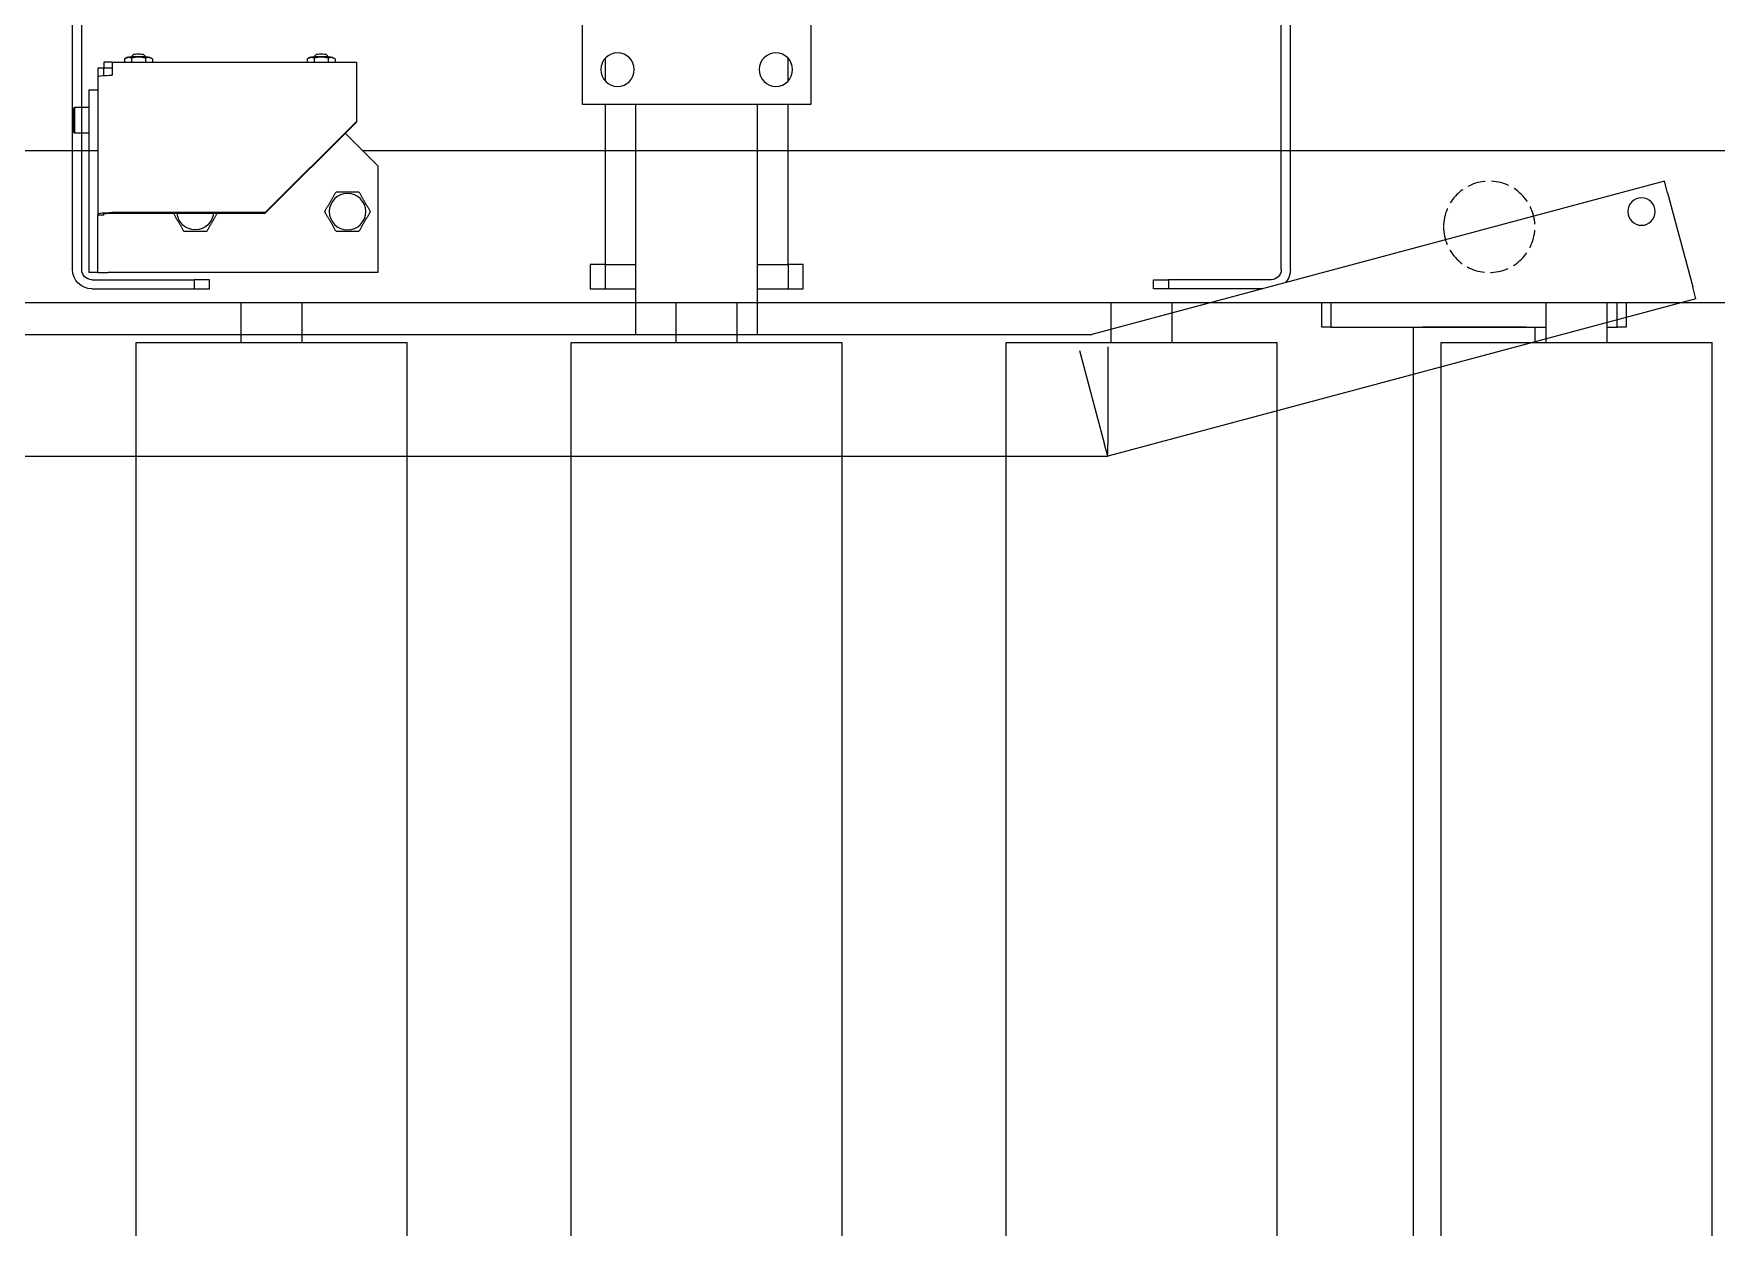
# Model space of a CAD drawing. Header units: millimetres. Extents: x -383313 to -161684, y -117025 to 99224.
# Drawn here: x -343914 to -343361, y -10467 to -10075 of the extents above; entities that cross this region are included whole.
import ezdxf

# ---------------------------------------------------------------- set-up
doc = ezdxf.new("R2010")
doc.units = ezdxf.units.MM
doc.header["$MEASUREMENT"] = 0
doc.linetypes.add('DASHED', pattern=[0.75, 0.5, -0.25])
doc.linetypes.add('ESKD_shtrih', pattern=[4, 3, -1])
doc.layers.add('PV-3401', color=7, linetype='Continuous')

# ---------------------------------------------------------------- blocks, each defined once
blk = doc.blocks.new('A$Cdbab0bab')
at = {"color": 3}
for p, q in [((472, 549.08), (472, 544.79)), ((552.3, 549.08), (472, 549.08)), ((479.03, 550.14), (479.03, 549.08)), ((479.99, 550.72), (479.41, 550.39)), ((481.34, 550.49), (481.34, 549.08)), ((482.16, 551.68), (481.4, 550.93)), ((485.14, 551.68), (485.9, 550.93)), ((485.96, 550.49), (485.96, 549.08)), ((487.31, 550.72), (487.89, 550.39)), ((488.27, 550.14), (488.27, 549.08)), ((539.03, 550.14), (539.03, 549.08)), ((539.99, 550.72), (539.41, 550.39)), ((541.34, 550.49), (541.34, 549.08)), ((542.16, 551.68), (541.4, 550.93)), ((545.14, 551.68), (545.9, 550.93)), ((545.96, 550.49), (545.96, 549.08)), ((547.31, 550.72), (547.89, 550.39)), ((548.27, 550.14), (548.27, 549.08)), ((552.3, 549.08), (552.3, 544.79)), ((552.3, 549.07), (555, 549.07)), ((555, 549.07), (555, 547.07)), ((472, 544.79), (472, 529.55)), ((552.3, 547.07), (555, 547.07)), ((555, 547.07), (557, 547.07)), ((555, 544.72), (555, 547.07)), ((557, 547.07), (557, 544.38)), ((557, 544.38), (557, 499.26)), ((560, 540), (557, 540)), ((560, 540), (560, 520)), ((560, 534.25), (564.7, 534.25)), ((564.7, 534.25), (564.7, 525.75)), ((565, 533.95), (564.7, 534.25)), ((565, 526.05), (565, 533.95)), ((465, 515), (475.7, 525.7)), ((472, 529.55), (472, 529.38)), ((502, 499.67), (472, 529.55)), ((472, 529.38), (502, 499.49)), ((560, 525.75), (564.7, 525.75)), ((565, 526.05), (564.7, 525.75)), ((0, 520), (470, 520)), ((557, 520), (560, 520)), ((560, 520), (560, 480)), ((560, 520), (1470, 520)), ((465, 515), (465, 480)), ((502, 499.67), (552.3, 499.67)), ((502, 499.49), (502, 499.67)), ((552.3, 499.49), (502, 499.49)), ((555, 498.79), (555, 499.26)), ((555, 498.79), (557, 498.79)), ((557, 499.26), (557, 498.79)), ((557, 480), (557, 498.79)), ((465, 480), (553.7, 480)), ((557, 480), (553.7, 480)), ((557, 480), (560, 480)), ((0, 470), (1865, 470)), ((55, 470), (55, 462)), ((58, 462), (58, 470)), ((61.31, 457), (61.31, 470)), ((81.31, 457), (81.31, 470)), ((152, 470), (152, 462)), ((155, 462), (155, 470)), ((204.19, 457), (204.19, 470)), ((224.19, 457), (224.19, 470)), ((347.06, 457), (347.06, 470)), ((367.06, 457), (367.06, 470)), ((489.94, 457), (489.94, 470)), ((509.94, 457), (509.94, 470)), ((55, 462), (58, 462)), ((61.31, 462), (58, 462)), ((152, 462), (81.31, 462)), ((85, 462), (85, 457)), ((88, 462), (122, 462)), ((125, 462), (125, -470)), ((152, 462), (155, 462)), ((71.31, 457), (26.81, 457)), ((26.81, -470), (26.81, 457)), ((115.81, 457), (71.31, 457)), ((115.81, -470), (115.81, 457)), ((214.19, 457), (169.69, 457)), ((169.69, -470), (169.69, 457)), ((258.69, 457), (214.19, 457)), ((258.69, -470), (258.69, 457)), ((357.06, 457), (312.56, 457)), ((312.56, -470), (312.56, 457)), ((401.56, 457), (357.06, 457)), ((401.56, -470), (401.56, 457)), ((499.94, 457), (455.44, 457)), ((455.44, 104), (455.44, 457)), ((544.44, 457), (499.94, 457)), ((544.44, 104), (544.44, 457))]:
    blk.add_line(p, q, dxfattribs=at)
at = {"color": 94, "linetype": 'ESKD_shtrih', "ltscale": 2}
blk.add_circle((100, 495), 15, dxfattribs=at)
at = {"color": 3}
for centre, radius in [((50, 500), 4.5), ((475, 500), 6)]:
    blk.add_circle(centre, radius, dxfattribs=at)
blk.add_arc((525, 500), 6, 184.8667, 355.1333, dxfattribs=at)
for centre, major_axis, start_param, end_param in [((483.65, 550.67), (3.7, 0), 0.152121, 2.989472), ((483.65, 551.67), (-1.5, 0), 3.229193, 6.195585), ((543.65, 550.67), (3.7, 0), 0.152121, 2.989472), ((543.65, 551.67), (-1.5, 0), 3.229193, 6.195585), ((552.3, 544.38), (-4.7, 0), 3.141593, 4.712389), ((552.3, 499.26), (-4.7, 0), 3.141593, 4.712389), ((552.3, 499.26), (-2.7, 0), 3.141593, 4.712389)]:
    blk.add_ellipse(centre, major_axis=major_axis, ratio=0.087156, start_param=start_param, end_param=end_param, dxfattribs=at)
for points, weights in [([(481.34, 550.49), (480.19, 550.98), (479.03, 550.14)], [1.10447333225, 1.27533595138, 1.10447333224]), ([(485.96, 550.49), (483.65, 551.16), (481.34, 550.49)], [1.10447333225, 1.27533595138, 1.10447333224]), ([(488.27, 550.14), (487.11, 550.98), (485.96, 550.49)], [1.10447333225, 1.27533595138, 1.10447333224]), ([(541.34, 550.49), (540.19, 550.98), (539.03, 550.14)], [1.10447333225, 1.27533595138, 1.10447333224]), ([(545.96, 550.49), (543.65, 551.16), (541.34, 550.49)], [1.10447333225, 1.27533595138, 1.10447333224]), ([(548.27, 550.14), (547.11, 550.98), (545.96, 550.49)], [1.10447333225, 1.27533595138, 1.10447333224]), ([(471.25, 506.5), (469.37, 503.25), (467.49, 500)], [1.2245094272, 1.41394169484, 1.2245094272]), ([(478.75, 506.5), (475, 506.5), (471.25, 506.5)], [1.2245094272, 1.41394169484, 1.2245094272]), ([(482.51, 500), (480.63, 503.25), (478.75, 506.5)], [1.2245094272, 1.41394169484, 1.2245094272]), ([(467.49, 500), (469.37, 496.75), (471.25, 493.5)], [1.2245094272, 1.41394169484, 1.2245094272]), ([(478.75, 493.5), (480.63, 496.75), (482.51, 500)], [1.2245094272, 1.41394169484, 1.2245094272]), ([(517.79, 499.49), (519.49, 496.55), (521.25, 493.5)], [1.24912025387, 1.40071239218, 1.2245094272]), ([(528.75, 493.5), (530.51, 496.55), (532.21, 499.49)], [1.2245094272, 1.40071239218, 1.24912025387]), ([(471.25, 493.5), (475, 493.5), (478.75, 493.5)], [1.2245094272, 1.41394169484, 1.2245094272]), ([(521.25, 493.5), (525, 493.5), (528.75, 493.5)], [1.2245094272, 1.41394169484, 1.2245094272])]:
    blk.add_rational_spline(points, weights, degree=2, dxfattribs=at)
blk = doc.blocks.new('*U205')
at = {"layer": 'PV-3401'}
for p, q in [((13715.62, -5132.19), (15265.62, -5132.19)), ((15265.62, -5132.19), (15264.58, -5136.05)), ((15458.8, -5183.95), (15265.62, -5132.19)), ((15265.62, -5132.19), (15265.62, -5136.19)), ((15256.3, -5166.96), (15264.58, -5136.05)), ((15265.62, -5168.19), (15265.62, -5136.19)), ((13720.88, -5172.19), (15260.35, -5172.19)), ((15110.62, -5172.19), (15110.62, -5247.69)), ((15150.62, -5172.19), (15150.62, -5247.69)), ((15448.45, -5222.59), (15260.35, -5172.19)), ((15458.8, -5183.95), (15457.77, -5187.82)), ((14931.92, -5187.19), (14965.62, -5187.19)), ((14965.62, -5187.19), (14970.62, -5187.19)), ((14965.62, -5190.19), (14965.62, -5187.19)), ((14970.62, -5187.19), (14970.62, -5190.19)), ((15095.62, -5187.19), (15100.62, -5187.19)), ((15095.62, -5195.19), (15095.62, -5187.19)), ((15100.62, -5187.19), (15110.62, -5187.19)), ((15100.62, -5187.19), (15100.62, -5195.19)), ((15150.62, -5187.19), (15160.62, -5187.19)), ((15160.62, -5187.19), (15165.62, -5187.19)), ((15160.62, -5195.19), (15160.62, -5187.19)), ((15165.62, -5187.19), (15165.62, -5195.19)), ((15280.62, -5187.19), (15280.62, -5190.19)), ((15285.62, -5187.19), (15280.62, -5187.19)), ((15285.62, -5190.19), (15285.62, -5187.19)), ((15316.33, -5187.19), (15285.62, -5187.19)), ((15449.49, -5218.73), (15457.77, -5187.82)), ((14925.62, -5193.49), (14925.62, -5340.89)), ((14928.62, -5193.49), (14928.62, -5340.89)), ((14931.92, -5190.19), (14965.62, -5190.19)), ((14970.62, -5190.19), (14965.62, -5190.19)), ((15100.62, -5195.19), (15095.62, -5195.19)), ((15100.62, -5195.19), (15100.62, -5247.69)), ((15100.62, -5195.19), (15110.62, -5195.19)), ((15150.62, -5195.19), (15160.62, -5195.19)), ((15160.62, -5195.19), (15160.62, -5247.69)), ((15165.62, -5195.19), (15160.62, -5195.19)), ((15280.62, -5190.19), (15285.62, -5190.19)), ((15319.32, -5190.19), (15285.62, -5190.19)), ((15322.62, -5193.49), (15322.62, -5340.89)), ((15325.62, -5193.49), (15325.62, -5340.89)), ((15449.49, -5218.73), (15448.45, -5222.59)), ((15093.12, -5247.69), (15093.12, -5342.69)), ((15168.12, -5247.69), (15093.12, -5247.69)), ((15168.12, -5342.69), (15168.12, -5247.69)), ((15100.62, -5255.41), (15100.62, -5262.96)), ((15160.62, -5255.41), (15160.62, -5262.96))]:
    blk.add_line(p, q, dxfattribs=at)
for centre in [(15104.62, -5259.19), (15156.62, -5259.19)]:
    blk.add_circle(centre, 5.5, dxfattribs=at)
for centre, radius, start, end in [((14931.92, -5193.49), 6.3, 90, 180), ((15319.32, -5193.49), 6.3, 360, 42.4882), ((14931.92, -5193.49), 3.3, 90, 180), ((15319.32, -5193.49), 3.3, 0, 90)]:
    blk.add_arc(centre, radius, start, end, dxfattribs=at)

msp = doc.modelspace()

# ---------------------------------------------------------------- block references
at = {"linetype": 'DASHED', "xscale": -1}
msp.add_blockref('A$Cdbab0bab', (-343335.51332, -10633.59915), dxfattribs=at)
at = {"layer": 'PV-3401', "xscale": -1, "rotation": 180}
msp.add_blockref('*U205', (-358826.44461, -15346.14729), dxfattribs=at)

doc.saveas('drawing.dxf')
